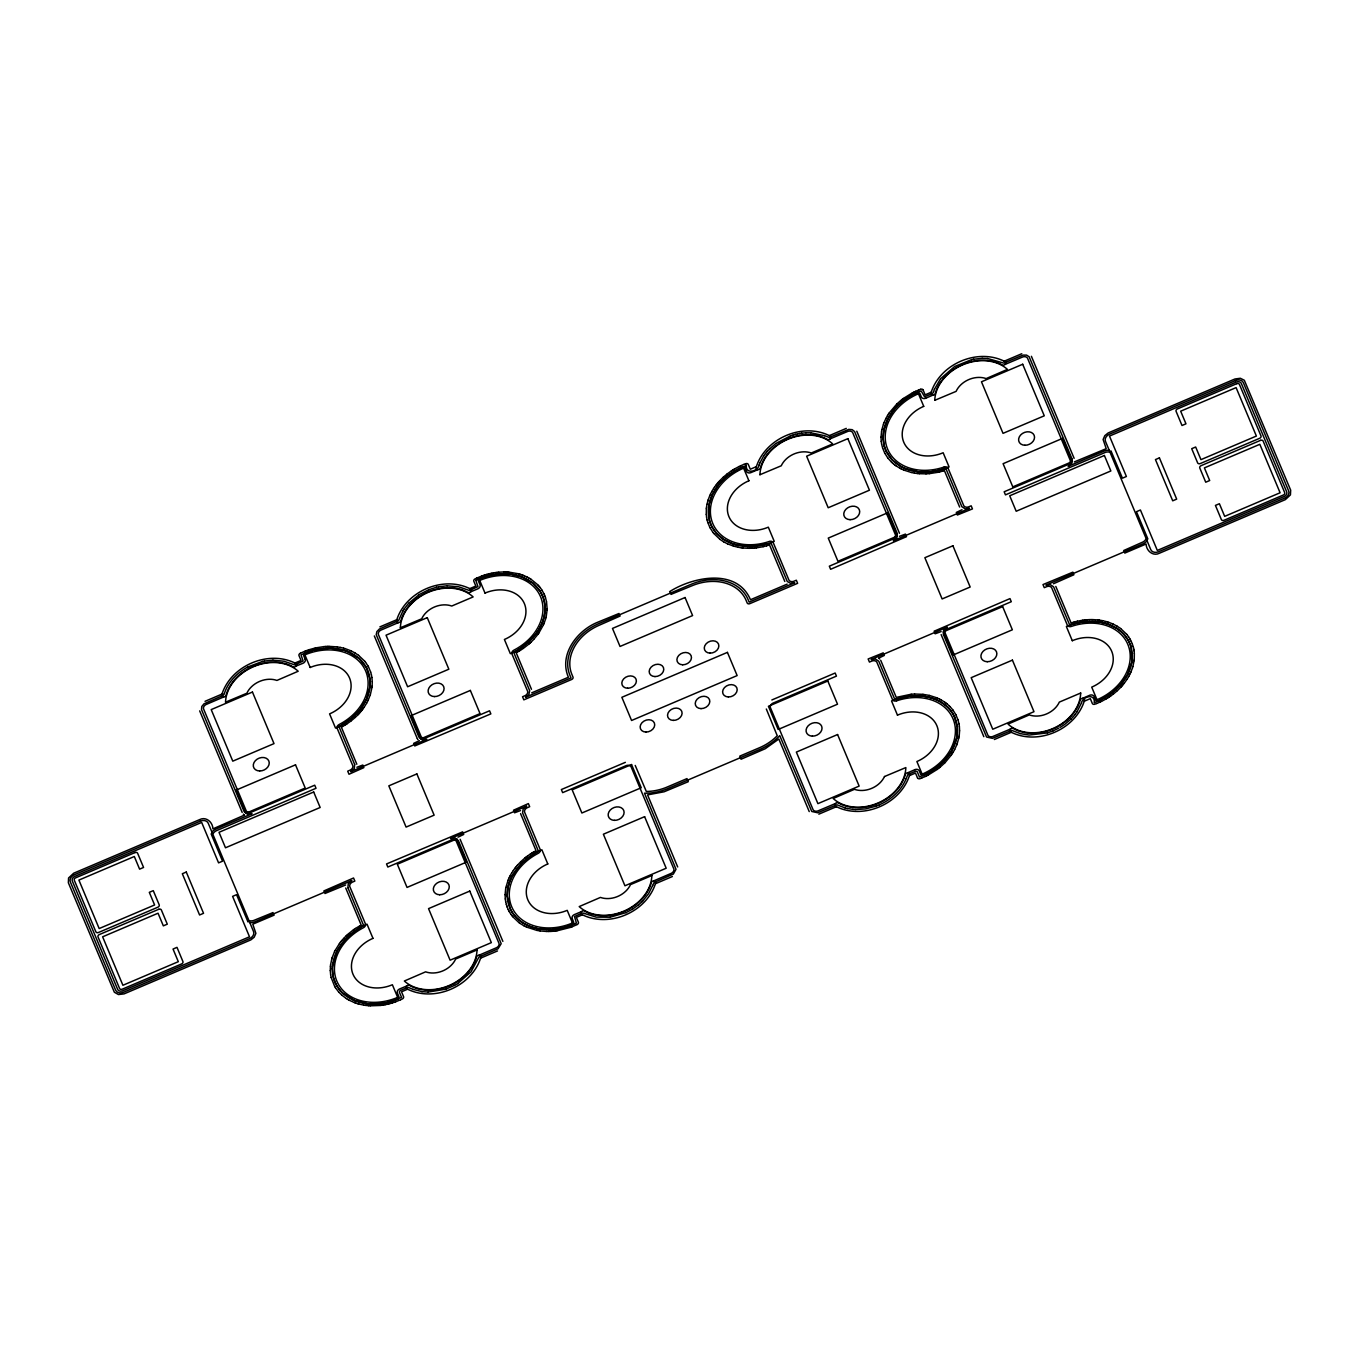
<?xml version="1.0" encoding="UTF-8"?>
<svg xmlns="http://www.w3.org/2000/svg" width="1359" height="1359" viewBox="0 0 1359 1359"><rect width="100%" height="100%" fill="white"/><g stroke="black" fill="none" stroke-linecap="round" stroke-linejoin="round"><path stroke-width="1.5" d="M332.36 968.814L332.496 966.062M370.192 683.441L370.056 686.176M505.106 894.681L505.633 888.99M547.065 610.106L547.116 608.764M881.04 437.088L881.566 431.398M959.573 730.802L959.267 735.049M330.424 966.283L330.288 970.513M372.128 685.955L372.264 681.742M547.065 610.191L546.318 615.899M706.357 508.691L706.272 514.331M1134.255 659.2L1134.34 653.56M330.424 966.215L330.577 964.839M332.496 966.045L337.066 950.875L347.479 937.047M370.056 686.193L366.777 698.662L360.458 709.211M371.975 687.399L372.128 686.04M706.357 508.623L706.51 507.247M1134.102 660.644L1134.255 659.268M330.594 964.771L331.766 959.046M371.958 687.484L370.344 694.653M706.527 507.179L707.003 504.359M708.786 505.701L709.466 520.548M959.063 736.493L959.267 735.117M1131.826 662.19L1131.147 647.343M1134.086 660.712L1132.913 666.437M505.633 888.905L505.888 887.529M507.943 887.495L507.196 895.768M708.803 505.684L712.337 494.642L718.028 485.452M881.566 431.313L881.821 429.937M883.894 429.903L883.129 438.176L884.301 446.143M956.736 737.988L957.314 726.997L954.477 716.771M958.791 737.954L959.046 736.578M1131.826 662.207L1127.613 674.608L1120.546 684.902M545.995 617.343L546.301 615.967M505.905 887.461L508.062 880.309M507.96 887.478L509.523 881.94M707.02 504.274L707.699 501.454M881.838 429.869L883.452 424.161M883.894 429.886L887.835 418.878L893.865 409.806M956.719 738.005L951.283 751.68L942.365 762.841M958.774 738.022L957.161 743.73M545.622 618.787L545.978 617.428M331.783 958.961L332.208 957.602M545.605 618.872L544.161 623.118M707.716 501.369L708.141 500.01M1132.489 667.881L1132.896 666.522M224.337 693.566L223.284 695.349L204.054 703.775L201.795 706.476L201.506 709.534L244.144 811.578L247.304 814.143L252.061 813.701L216.081 829.007A8.613 6.71 -23.6 0 0 212.123 831.912L211.953 832.133M933.565 391.715L932.631 393.43L924.579 396.794L921.147 390.899L913.197 394.348M224.337 693.549C228.142 681.878 237.349 672.586 248.001 666.861M933.565 391.715L934.414 389.337M370.327 694.721L368.085 700.378M332.225 957.517L334.467 951.861M708.158 499.925L709.755 495.695M1132.455 667.965L1130.858 672.195M759.137 464.931C758.339 471.199 745.378 475.021 746.312 465.305M652.643 885.473L654.104 882.484L673.334 874.075L676.018 869.301L644.489 793.163L645.95 793.214A46.614 36.319 -23.6 0 0 667.83 788.577L760.191 749.268A46.614 36.319 -23.6 0 0 778.758 736.697L779.743 735.61L811.765 811.476L817.676 812.767L836.872 804.783L845.009 807.892M1081.475 702.96C1082.257 696.742 1095.269 692.767 1094.301 702.586M759.137 464.931L760.089 462.57M652.643 885.473L648.6 893.61L643.079 900.609M1081.475 702.96L1077.058 711.674M509.523 881.923L511.901 876.47M883.486 424.076L883.996 422.717M956.617 745.174L957.127 743.815M906.198 778.554L907.863 774.528L915.762 771.148L917.206 771.606L919.465 776.991L930.388 771.895M934.431 389.32L940.36 379.059M906.198 778.571C901.374 790.513 891.062 799.653 879.426 804.8M543.566 624.545L544.127 623.203M508.096 880.241L508.657 878.882M884.029 422.649L885.932 418.453M956.583 745.242L954.681 749.438M760.089 462.553L763.554 456.216M543.532 624.63L538.928 632.886M508.691 878.797L509.302 877.455M709.789 495.627L710.4 494.285M1130.212 673.605L1130.824 672.263M368.051 700.446L366.641 703.181M334.501 951.793L335.163 950.451M540.321 626.958C545.503 617.173 546.862 604.925 542.003 594.715M509.336 877.387L509.999 876.045M710.434 494.2L711.861 491.465M1130.178 673.69L1128.768 676.425M335.214 950.383L339.41 943.622M540.304 626.992L538.827 629.642M510.033 875.977L511.545 873.276M511.918 876.453L522.315 862.642L538.266 850.87L522.569 812.835L523.096 809.234L526.731 806.108L450.492 838.554L455.248 838.112L458.391 840.643L501.182 943.656L498.04 948.786L478.912 957.127L470.995 971.889L457.711 983.559M885.983 418.385L887.478 415.684M954.647 749.505L953.135 752.207M366.59 703.266L364.093 707.292M711.895 491.397L713.509 488.713M1128.717 676.493L1127.121 679.177M402.927 610.938L398.561 620.604L379.348 629.047L376.851 631.629L376.239 634.687L418.98 737.173L422.071 739.704L426.879 739.279L350.656 771.725L354.274 768.599L354.665 764.573M402.927 610.938L404.37 608.696M538.81 629.659L537.145 632.258M511.596 873.191L513.294 870.541M887.529 415.599L888.327 414.308M952.285 753.582L953.084 752.291M713.543 488.645L714.392 487.371M888.378 414.24L889.228 412.949M951.385 754.941L952.234 753.65M1127.07 679.245L1124.284 683.186M763.554 456.216L765.525 453.464M1077.058 711.674L1075.088 714.426M404.37 608.679L408.651 603.328M363.142 708.634L364.042 707.359M537.128 632.275L535.293 634.789M537.977 634.228L538.877 632.954M714.443 487.286L716.329 484.704M513.345 870.473L515.231 867.891M889.279 412.881L896.77 404.065M951.334 755.009L945.049 762.637M362.157 709.942L363.091 708.702M537.926 634.296L533.747 639.359M339.461 943.554L340.396 942.297M1147.047 540.729L1146.877 540.95A8.613 6.71 -23.6 0 1 1142.919 543.855L1045.92 585.151L1050.184 584.591L1053.582 586.782L1069.499 624.562L1080.915 622.252M765.542 453.464L767.291 451.341M1075.071 714.426L1073.338 716.55M360.441 709.228L351.369 718.486L339.121 726.963L354.665 764.539M361.12 711.25L362.106 710.01M535.276 634.823L522.196 647.105M340.446 942.229L341.432 941.006M716.38 484.636L717.365 483.413M718.045 485.435L720.066 482.989M515.282 867.823L516.267 866.6M1123.247 684.477L1124.233 683.254M940.802 378.515L954.697 366.471L971.566 359.659M360.033 712.524L361.069 711.318M717.416 483.345L718.452 482.139M341.483 940.938L342.519 939.732M893.882 409.789L895.972 407.377M516.318 866.532L517.354 865.326M1122.16 685.751L1123.197 684.545M767.291 451.341L769.67 448.793M358.912 713.764L359.982 712.575M718.503 482.071L719.574 480.899M720.083 482.972L724.619 478.334M342.57 939.664L343.64 938.474M517.405 865.258L520.837 861.64M1120.529 684.919L1112.189 692.767M1121.039 686.991L1122.109 685.819M1072.863 717.076L1070.943 719.098M408.668 603.328L419.065 594.681M357.757 714.987L358.861 713.832M533.679 639.426L531.369 641.788M719.624 480.831L723.192 477.298M343.691 938.423L346.001 936.062M895.989 407.36L898.248 405.05M1120.988 687.059L1117.421 690.593M643.079 900.609L641.601 902.104M357.689 715.055L355.294 717.365M944.981 762.705L939.986 767.257M769.687 448.793L775.632 443.697M1070.926 719.098L1064.98 724.194M641.601 902.104L638.407 904.941M530.129 642.96L531.318 641.839M896.838 403.997L900.626 400.633M898.265 405.033L905.943 398.731M346.069 935.994L347.258 934.89M347.496 937.031L363.448 925.054L347.887 887.699M520.905 861.589L524.693 858.208M942.348 762.858L930.405 771.895M296.058 666.063A2.327 1.818 -23.6 0 1 292.881 666.776A42.486 33.126 -23.6 0 0 226.07 695.213A2.327 1.818 -23.6 0 1 223.352 697.014A2.327 1.818 -23.6 0 1 221.687 694.993C230.469 665.723 268.589 649.313 295.786 663.464A2.327 1.818 -23.6 0 1 296.058 666.063L302.972 663.277A3.635 2.837 -23.6 0 0 305.248 659.353M470.741 591.811L477.79 588.855A3.635 2.837 -23.6 0 0 480.084 584.948L478.402 581.023L479.727 580.446A49.841 38.833 -23.6 0 1 539.778 595.038A49.841 38.833 -23.6 0 1 514.127 650.027A3.686 2.871 -23.6 0 0 511.918 653.917L527.632 691.306A4.298 3.347 -23.6 0 1 525.237 695.587L522.552 696.742L523.844 699.851L571.663 679.483A2.157 1.682 -23.6 0 0 573.005 677.105L571.935 674.557A44.49 34.671 -23.6 0 1 599.506 625.123L620.129 616.035A4.655 3.635 -23.6 0 1 619.058 613.47L598.164 622.048C577.354 630.151 558.515 654.511 568.402 677.241L531.709 692.852M355.226 717.433L351.335 720.712M528.855 644.098L530.061 643.011M723.26 477.23L727.15 473.951M724.636 478.317L728.424 475.123M830.298 438.787L847.982 431.33A4.298 3.347 -23.6 0 1 852.688 432.604L895.428 534.767A4.298 3.347 -23.6 0 1 893.05 539.047L829.33 566.176L830.621 569.285L906.538 536.652A4.655 3.635 -23.6 0 1 905.468 534.087L899.505 536.312M347.326 934.822L348.533 933.735M1005.133 364.382L1022.817 356.924A4.298 3.347 -23.6 0 1 1027.523 358.181L1070.263 460.361A4.298 3.347 -23.6 0 1 1067.868 464.642L1004.165 491.771L1005.456 494.863L1105.343 452.394A6.455 5.028 -23.6 0 1 1108.366 451.986L1108.553 452.02A2.157 1.682 -23.6 0 0 1110.983 450.899L1122.432 478.181L1126.39 476.499L1109.488 436.069L1236.537 381.964A4.298 3.347 -23.6 0 1 1241.243 383.238L1286.786 492.094A4.298 3.347 -23.6 0 1 1284.391 496.392L1157.324 550.429L1140.422 509.999L1136.464 511.697L1147.879 539.013A2.157 1.682 -23.6 0 0 1145.348 539.982L1145.246 540.135A6.455 5.028 -23.6 0 1 1142.851 542.037L1123.689 550.531A4.655 3.635 -23.6 0 1 1124.759 553.096L1146.079 544.008C1146.266 550.735 1152.976 556.561 1159.295 553.283L1285.308 499.653L1290.438 494.88L1290.676 490.174L1244.317 380.248L1240.359 378.278L1234.94 378.991L1108.163 432.96L1104.816 435.644L1103.117 439.501L1106.209 448.674L1074.34 461.907M406.647 986.022L399.58 988.978A3.635 2.837 -23.6 0 0 397.304 992.902L398.968 996.81L397.66 997.387A49.841 38.833 -23.6 0 1 337.61 982.812A49.841 38.833 -23.6 0 1 363.261 927.806A3.686 2.871 -23.6 0 0 365.469 923.933L349.756 886.544A4.298 3.347 -23.6 0 1 352.151 882.246L354.835 881.091L353.544 877.999L323.867 890.943A4.655 3.635 -23.6 0 1 324.937 893.509L345.679 884.981M581.482 911.617L574.415 914.573A3.635 2.837 -23.6 0 0 572.122 918.497M835.479 803.509L817.795 810.966A4.298 3.347 -23.6 0 1 813.09 809.709L770.349 707.529A4.298 3.347 -23.6 0 1 772.744 703.249L836.448 676.119L835.156 673.028L771.844 699.97M1010.315 729.103L992.631 736.561A4.298 3.347 -23.6 0 1 987.925 735.304L945.184 633.124A4.298 3.347 -23.6 0 1 947.58 628.843L1011.283 601.714L1009.992 598.606L934.075 631.239A4.655 3.635 -23.6 0 1 935.145 633.804L941.107 631.578M1117.37 690.661L1113.48 693.939M528.787 644.166L523.368 648.362M348.6 933.684L352.593 930.49M638.407 904.941L632.547 909.137M900.694 400.565L901.968 399.546M524.761 858.158L526.035 857.138M938.644 768.345L939.918 767.325M351.268 720.763L347.089 723.752M727.218 473.9L731.397 470.893M728.441 475.106L746.278 465.288M902.053 399.495L903.361 398.493M526.12 857.07L527.428 856.085M937.251 769.398L938.559 768.396M1112.172 692.784L1099.21 700.615M1113.395 693.99L1110.66 696.012M903.429 398.442L912.314 392.921M352.677 930.439L354.019 929.471M527.496 856.034L530.299 854.081M937.183 769.449L928.299 774.97M776.227 443.272L790.445 435.882M1064.386 724.619L1060.122 727.388M522.179 647.122L513.94 652.898L529.67 690.644L528.838 694.636L525.508 697.303L571.018 677.937L569.948 675.355A46.614 36.319 -23.6 0 1 598.809 623.594L691.17 584.285A46.614 36.319 -23.6 0 1 748.079 599.557L749.149 602.122L794.692 582.739L790.445 583.3L787.269 581.482L771.3 543.6L766.255 544.161M523.3 648.413L520.446 650.298M905.96 398.714L911.685 395.163M354.087 929.42L355.463 928.486M1109.216 696.997L1110.592 696.063M731.482 470.843L732.875 469.959M345.611 724.704L347.004 723.803M355.548 928.435L359.982 925.751M530.384 854.03L531.777 853.129M1107.738 697.931L1109.131 697.048M419.065 594.664L428.815 589.687M457.694 983.559L454.552 985.377M632.53 909.154L626.091 912.602M732.96 469.908L734.387 469.042M345.526 724.755L342.57 726.487M518.934 651.216L520.361 650.349M531.862 853.078L533.289 852.229M1106.226 698.849L1107.653 697.982M734.472 468.991L739.058 466.528M517.388 652.082L518.849 651.25M533.374 852.178L536.041 850.7L520.565 813.599M1106.141 698.9L1101.554 701.363M475.82 580.395L477.96 586.612L469.484 590.519L458.663 586.799L447.094 585.797M1058.848 728.118L1052.919 730.955M911.702 395.146L913.18 394.365M342.485 726.538L341.347 727.15L356.822 764.234M517.32 652.133L516.182 652.728L531.471 689.285M360.067 925.717L361.205 925.105L345.73 888.022M248.017 666.861L262.338 661.51M454.535 985.377L445.82 989.165M577.184 924.511L577.303 924.46A2.157 1.682 -23.6 0 0 578.407 922.268L576.369 917.376L582.416 914.811M300.322 653.254L300.118 653.373A2.157 1.682 -23.6 0 0 298.98 655.565L301.018 660.457L294.971 663.022M912.399 392.887L913.894 392.122M926.719 775.768L928.214 775.004M300.407 653.22L305.18 651.114M476.771 578.085L474.937 578.968A2.157 1.682 -23.6 0 0 473.798 581.159L475.837 586.052L469.806 588.617M475.99 580.31L477.502 579.597M739.143 466.494L740.655 465.78M913.978 392.088L915.49 391.375M400.616 999.748L402.468 998.865A2.157 1.682 -23.6 0 0 403.572 996.674L401.534 991.798L407.581 989.216M574.704 923.831L576.403 923.033L574.5 916.51L582.467 912.976L584.472 913.452M576.963 924.63L572.19 926.719M925.122 776.516L926.634 775.802M1099.958 702.11L1101.469 701.397M626.091 912.602L610.072 917.223M476.856 578.051L481.681 576.063M477.536 579.58L480.644 578.271M740.74 465.746L743.917 464.387M915.575 391.324L918.752 389.982M400.531 999.782L395.707 1001.77M574.687 923.848L565.157 927.331M925.037 776.567L921.861 777.909M1099.193 700.615L1094.471 702.552M1099.873 702.144L1096.696 703.503M879.426 804.8L876.028 806.159M205.039 701.312L221.942 694.109M379.874 626.89L396.777 619.704M756.334 466.664L750.304 469.246L748.299 464.455A2.157 1.682 -23.6 0 0 745.921 463.64L745.785 463.674M829.364 435.593L846.283 428.391M931.17 392.258L925.139 394.84L923.135 390.05M1004.199 361.188L1021.781 353.731M758.101 469.568L750.932 472.609A3.635 2.837 -23.6 0 1 746.55 471.437L744.953 467.598L743.628 468.142A49.841 38.833 -23.6 0 0 712.082 521.703A49.841 38.833 -23.6 0 0 769.024 541.545M244.535 815.06L212.921 828.871C212.802 822.076 205.99 816.334 199.705 819.579L73.692 873.208L68.562 877.982L68.358 882.755L114.36 992.24L118.454 994.55L124.06 993.888L250.837 939.901L254.184 937.217L255.883 933.361L252.791 924.188L274.127 915.134A4.655 3.635 -23.6 0 1 273.057 912.569L253.657 920.485A6.455 5.028 -23.6 0 1 250.634 920.875L250.447 920.858A2.157 1.682 -23.6 0 0 248.017 921.963L236.568 894.681L232.61 896.362L249.512 936.793L122.463 990.898A4.298 3.347 -23.6 0 1 117.757 989.641L72.214 880.768A4.298 3.347 -23.6 0 1 74.609 876.487L201.676 822.433L218.578 862.863L222.536 861.181L211.121 833.848A2.157 1.682 -23.6 0 0 213.652 832.88L213.754 832.744A6.455 5.028 -23.6 0 1 216.149 830.825L316.018 788.288L314.727 785.196L250.99 812.308A4.298 3.347 -23.6 0 1 246.285 811.034L203.544 708.871A4.298 3.347 -23.6 0 1 205.939 704.591L223.572 697.014M356.873 767.257L362.836 765.032A4.655 3.635 -23.6 0 0 363.906 767.597L349.008 774.256L347.717 771.165L350.401 769.992A4.298 3.347 -23.6 0 0 352.796 765.712L337.185 728.356M419.37 740.655L413.629 743.407A4.655 3.635 -23.6 0 1 414.716 745.972L490.854 713.883L489.563 710.791L425.826 737.886A4.298 3.347 -23.6 0 1 421.12 736.629L378.38 634.466A4.298 3.347 -23.6 0 1 380.758 630.185L398.408 622.609M787.184 584.115L750.491 599.744C736.799 567.535 692.597 576.98 669.596 591.658L669.851 591.844A4.655 3.635 -23.6 0 1 670.938 594.41L691.765 585.865A44.49 34.671 -23.6 0 1 746.125 600.423L747.178 602.971A2.157 1.682 -23.6 0 0 749.794 603.668L797.631 583.317L796.34 580.225L793.639 581.363A4.298 3.347 -23.6 0 1 788.933 580.089L773.288 542.768A3.635 2.837 -23.6 0 0 769.279 541.426M962.019 509.71L956.277 512.462A4.655 3.635 -23.6 0 1 957.348 515.027L972.466 508.912L971.175 505.82L968.474 506.941A4.298 3.347 -23.6 0 1 963.752 505.684L948.123 468.362A3.635 2.837 -23.6 0 0 944.114 467.003M458.017 837.178L463.742 834.426A4.655 3.635 -23.6 0 1 462.672 831.861L386.534 863.95L387.825 867.042L451.562 839.947A4.298 3.347 -23.6 0 1 456.267 841.204L499.008 943.384A4.298 3.347 -23.6 0 1 496.613 947.665L478.98 955.241M520.514 810.576L514.551 812.801A4.655 3.635 -23.6 0 0 513.481 810.236L528.379 803.594L529.67 806.685L526.986 807.841A4.298 3.347 -23.6 0 0 524.591 812.121L540.219 849.545A3.686 2.871 -23.6 0 1 538.096 853.401A49.841 38.833 -23.6 0 0 512.445 908.39A49.841 38.833 -23.6 0 0 572.496 922.982L573.804 922.404L572.173 918.48M878.594 658.181L884.335 655.429A4.655 3.635 -23.6 0 1 883.265 652.864L868.146 658.979L869.437 662.071L872.138 660.95A4.298 3.347 -23.6 0 1 876.861 662.207L892.489 699.528A3.635 2.837 -23.6 0 0 896.515 700.887M1053.429 583.775L1073.95 574.721A4.655 3.635 -23.6 0 1 1072.88 572.156L1042.982 584.574L1044.273 587.666L1046.974 586.544A4.298 3.347 -23.6 0 1 1051.696 587.801L1067.325 625.123A3.635 2.837 -23.6 0 0 1071.334 626.465M884.522 776.516L905.858 767.563A41.942 32.684 -23.6 0 1 877.897 803.033A41.942 32.684 -23.6 0 1 833.186 798.497L854.437 789.324A21.455 16.733 -23.6 0 0 884.488 776.516M907.829 772.727L914.947 769.636M480.61 958.146L497.513 950.943M655.446 883.724L672.348 876.538M836.414 806.702L818.831 814.16M909.443 775.632L915.49 773.05L917.512 777.909M994.346 739.5L1011.249 732.297M1084.278 701.227L1090.309 698.645L1092.347 703.503A2.157 1.682 -23.6 0 0 1094.691 704.251L1096.611 703.537M925.666 398.255L932.801 395.163M1052.902 730.972L1047.398 732.909M428.832 589.687L436.477 587.258M918.837 389.948L920.4 389.353M744.002 464.353L745.581 463.759M480.661 578.255L488.696 575.655M305.282 651.08L308.51 649.891M625.361 762.348L561.369 789.545L562.66 792.637L626.397 765.542A4.298 3.347 -23.6 0 1 631.103 766.799L673.843 868.962A4.298 3.347 -23.6 0 1 671.448 873.259L653.815 880.836M920.213 778.537L921.776 777.943M570.542 927.365L572.105 926.77M876.028 806.176L865.496 808.911L855.643 809.522M920.502 389.32L920.722 389.235A2.157 1.682 -23.6 0 1 923.084 389.948M481.766 576.046L483.345 575.486M944.318 468.753L946.136 469.195L961.866 506.703L965.264 508.895L969.528 508.334L893.288 540.78L896.923 537.654L897.314 533.628L854.59 431.584L852.212 429.665L848.78 429.393L829.177 437.462L824.437 435.661M896.294 699.138L894.477 698.696L878.78 661.238L875.349 658.996L871.119 659.54L947.325 627.111L943.69 630.236L943.299 634.262L986.6 737.054L992.512 738.345L1011.708 730.378L1020.473 733.656L1029.086 735.049L1047.381 732.909M919.992 778.622L919.89 778.656A2.157 1.682 -23.6 0 1 917.529 777.943M570.457 927.399L556.969 930.813M394.042 1002.347L395.622 1001.804M790.445 435.882L793.214 434.982M445.803 989.165L428.204 992.07M483.43 575.452L485.027 574.942M308.595 649.857L315.288 647.988M942.704 469.263L944.301 468.753M943.129 470.91L944.352 470.503L959.641 507.06M896.311 699.138L909.375 696.182L922.319 696.097M392.36 1002.908L393.957 1002.381M485.112 574.908L486.709 574.432M312.23 650.502L300.985 654.8L303.125 661.018L294.784 664.908L283.827 661.204L272.972 660.185M942.687 469.28L937.812 470.571M941.43 471.403L943.044 470.927M766.612 545.808L769.517 544.908L784.822 581.465M1074.018 622.082L1071.096 622.983L1055.807 586.425M390.679 1003.401L392.275 1002.925M793.231 434.982L795.321 434.404M486.811 574.415L488.408 573.974M939.732 471.862L941.345 471.42M312.247 650.485L315.492 649.67M766.238 544.161L749.862 546.522L734.404 544.381M766.51 545.842L763.197 546.675M1074.103 622.048L1077.415 621.216M565.14 927.348L552.026 929.59L539.268 928.961M388.98 1003.859L390.577 1003.418M795.338 434.404L797.444 433.912M488.51 573.957L490.123 573.566M488.713 575.655L500.197 573.838L511.409 574.228M938.033 472.269L939.647 471.879M387.06 1002.585L401.568 997.438L399.308 992.019L400.107 990.592L408.04 987.297L413.102 989.386M387.264 1004.267L388.878 1003.876M436.477 587.258L438.6 586.799M971.583 359.659L973.69 359.218M262.355 661.51L264.461 661.069M937.795 470.588L931.238 471.709M937.948 472.286L929.471 473.628M490.208 573.549L491.822 573.209M763.112 546.692L756.351 547.864M315.373 647.954L323.85 646.629M315.526 649.67L330.237 648.141L344.082 650.282M1077.5 621.199L1082.545 620.265M387.026 1002.585L382.117 1003.486M385.548 1004.624L387.179 1004.284M797.461 433.912L799.568 433.504M438.6 586.799L447.094 585.797M491.924 573.192L493.538 572.886M383.85 1004.947L385.463 1004.658M973.707 359.218L982.183 358.351M264.478 661.069L272.955 660.185M799.585 433.504L801.708 433.181M493.64 572.869L495.254 572.615M1080.932 622.252L1095.575 621.539M382.134 1005.218L383.748 1004.964M495.356 572.598L496.969 572.394M1082.647 620.248L1084.261 620.027M555.253 931.034L556.867 930.83M382.1 1003.503L367.542 1003.791L354.257 1000.462M380.418 1005.439L382.032 1005.235M801.708 433.181L805.955 432.808M610.072 917.223L596.193 917.121L584.472 913.469M931.221 471.709L921.47 472.049M497.054 572.377L498.685 572.207M754.636 548.034L756.25 547.864M1084.363 620.027L1085.977 619.857M911.142 694.262L896.26 697.388L880.717 660.321M553.538 931.221L555.152 931.051M380.316 1005.456L370.243 1005.813M1082.647 698.322L1089.782 695.23A3.635 2.837 -23.6 0 1 1094.063 696.454L1095.677 700.293L1097.002 699.749A49.841 38.833 -23.6 0 0 1128.531 646.188A49.841 38.833 -23.6 0 0 1071.588 626.346M929.386 473.628L926.057 473.849M752.937 548.17L754.551 548.051M498.77 572.207L503.781 571.969M323.935 646.612L325.565 646.493M1086.062 619.84L1087.693 619.721M911.243 694.262L914.556 694.041M551.822 931.357L553.453 931.221M751.221 548.255L752.835 548.17M325.65 646.476L327.264 646.408M1087.778 619.721L1089.391 619.636M550.123 931.425L551.737 931.357M805.955 432.808L810.83 432.808M925.972 473.849L919.347 473.696M749.539 548.289L751.136 548.255M1089.476 619.636L1091.073 619.602M327.349 646.408L328.946 646.374M914.641 694.041L922.914 694.347M548.424 931.476L550.038 931.442M982.2 358.351L987.721 358.538M747.858 548.272L749.438 548.289M503.883 571.969L505.463 571.969M1091.175 619.602L1092.772 619.619M329.048 646.374L337.236 646.901M546.743 931.459L548.34 931.476M428.187 992.07L422.037 991.628M747.756 548.272L742.88 547.966M505.565 571.969L507.145 572.037M1092.857 619.619L1097.732 619.925M546.658 931.459L540.152 930.932M855.626 809.522L852.891 809.352M810.847 432.808L824.42 435.661M921.453 472.049L918.293 471.794M507.23 572.037L508.793 572.139M368.578 1005.694L370.158 1005.796M917.716 473.544L919.262 473.696M1095.592 621.539L1100.246 622.116M508.895 572.139L518.374 573.753M368.493 1005.694L365.316 1005.354M987.738 358.538L1003.74 363.108L1023.004 355.107L1026.572 355.107L1029.137 356.754L1072.132 459.189M852.891 809.352L847.574 808.52M1109.199 450.271L1108.927 450.237A8.613 6.71 -23.6 0 0 1104.103 451.069L1068.123 466.375L1071.758 463.249L1072.149 459.206M918.276 471.794L906.402 469.008M917.614 473.544L914.471 473.102M741.25 547.762L742.795 547.949M1097.834 619.942L1099.363 620.129M922.999 694.347L929.301 695.417M922.336 696.097C935.434 697.354 948.769 704.438 954.46 716.754M249.801 922.591L250.073 922.625A8.613 6.71 -23.6 0 0 254.897 921.793L351.896 880.513L348.278 883.639L347.887 887.682M422.02 991.628L413.119 989.386M741.165 547.745L738.056 547.218M1099.448 620.146L1102.557 620.672M511.426 574.245L521.754 576.828M337.321 646.918L340.43 647.445M540.067 930.932L536.958 930.405M363.702 1005.099L365.231 1005.337M914.386 473.085L911.311 472.473M1100.28 622.116L1107.653 623.968M539.234 928.961C527.241 927.042 515.452 920.043 510.22 908.729M363.617 1005.082L359.014 1004.08M1102.642 620.689L1107.194 621.827M737.971 547.201L733.418 546.063M340.514 647.462L343.538 648.158M536.873 930.388L526.545 927.076M847.557 808.52L845.026 807.892M911.243 472.456L903.871 470.095M929.386 695.434L936.742 697.796M518.458 573.787L519.902 574.194M343.623 648.192L345.067 648.6M357.485 1003.655L358.929 1004.063M1107.262 621.861L1108.672 622.303M732.96 543.923L734.37 544.364M733.35 546.029L727.643 543.889M519.97 574.211L521.38 574.67M345.135 648.617L350.843 650.774M344.116 650.282L348.295 651.776M356.007 1003.18L357.417 1003.621M1108.757 622.337L1112.97 624.002M1107.67 623.985L1116.809 628.351M732.943 543.906L723.803 539.54L716.465 533.306M521.465 574.687L522.841 575.18M354.546 1002.653L355.922 1003.146M906.385 469.008L902.359 467.258M522.926 575.214L524.285 575.757M521.771 576.845L532.915 583.164L540.084 591.216M354.461 1002.619L349.008 1000.139M903.803 470.061L901.102 468.821M936.81 697.83L939.511 699.07M524.353 575.791L527.037 577.014M348.312 651.793L359.133 658.469L366.573 667.932M354.24 1000.462L342.417 992.851M1113.038 624.036L1116.962 626.091M727.575 543.855L723.651 541.816M350.911 650.808L354.835 652.847M526.46 927.042L523.844 925.717M1004.403 361.29C977.223 347.734 939.63 364.076 930.915 393.159A2.327 1.818 -23.6 0 0 932.58 395.163A2.327 1.818 -23.6 0 0 935.298 393.363A42.486 33.126 -23.6 0 1 1002.11 364.925A2.327 1.818 -23.6 0 0 1005.286 364.229A2.327 1.818 -23.6 0 0 1004.997 361.613L1004.437 361.307M901.085 466.596L902.342 467.241M899.777 468.142L901.034 468.787M939.579 699.104L940.836 699.749M527.122 577.048L528.379 577.711M470.01 588.736C442.813 575.163 405.254 591.522 396.522 620.587A2.327 1.818 -23.6 0 0 398.187 622.609A2.327 1.818 -23.6 0 0 400.905 620.808A42.486 33.126 -23.6 0 1 467.717 592.371A2.327 1.818 -23.6 0 0 470.893 591.658A2.327 1.818 -23.6 0 0 470.605 589.059L470.044 588.753M836.21 806.6C863.407 820.157 900.966 803.815 909.698 774.732A2.327 1.818 -23.6 0 0 908.033 772.727A2.327 1.818 -23.6 0 0 905.315 774.528A42.486 33.126 -23.6 0 1 838.503 802.965A2.327 1.818 -23.6 0 0 835.343 803.662A2.327 1.818 -23.6 0 0 835.615 806.278L836.176 806.583M901.068 466.579L892.217 459.903L886.153 451.137M899.709 468.091L896.006 465.814M940.904 699.8L944.607 702.076M528.447 577.745L529.67 578.441M523.776 925.683L520.072 923.407M347.717 999.392L348.94 1000.088M1117.03 626.125L1120.631 628.521M723.583 541.765L719.981 539.37M529.738 578.475L530.927 579.223M354.903 652.898L358.504 655.293M346.46 998.627L347.649 999.358M1116.826 628.351L1120.207 630.814M530.995 579.257L537.62 584.676M346.392 998.576L341.822 995.128M894.817 464.948L895.938 465.763M944.675 702.127L945.796 702.943M878.899 658.368L879.273 658.639A3.584 2.786 -23.6 0 1 879.647 658.979M518.883 922.54L520.004 923.356M244.229 814.873L243.346 814.16M1120.682 628.571L1126.798 634.415M893.678 464.065L894.766 464.914M945.847 702.977L946.934 703.826M719.93 539.319L713.815 533.475M358.555 655.344L364.671 661.17M518.832 922.506L512.717 916.662M1120.224 630.814L1124.148 634.585M892.591 463.13L893.627 464.014M946.985 703.877L949.075 705.729M891.538 462.179L892.523 463.079M341.772 995.077L338.799 992.138M891.487 462.111L887.784 457.966M949.126 705.78L950.094 706.714M342.4 992.834L339.648 989.879M950.145 706.782L952.829 709.925M537.671 584.727L538.589 585.695M1124.165 634.602L1128.072 639.987M716.448 533.306L711.912 526.731M538.64 585.763L539.506 586.765M418.028 739.585L417.366 738.701M338.748 992.087L335.435 987.687M1126.849 634.466L1128.48 636.641M712.948 532.388L713.781 533.424M539.54 586.833L540.372 587.869M364.705 661.238L365.537 662.275M511.85 915.558L512.666 916.612M339.631 989.862L335.979 984.324M887.75 457.915L884.828 453.294M952.88 709.976L955.802 714.596M712.914 532.32L709.993 527.7M540.406 587.92L541.952 590.146M365.571 662.343L367.83 665.74M511.035 914.437L511.816 915.507M1128.514 636.692L1129.958 638.985M511.001 914.369L509.557 912.093M541.986 590.214L543.94 593.781M540.101 591.233L542.003 594.698M334.722 986.498L335.401 987.619M1129.992 639.036L1131.249 641.431M1128.072 640.004L1128.7 641.159M508.878 910.887L509.523 912.025M367.864 665.808L368.493 666.963M334.688 986.43L331.171 977.529M1031.396 356.296L1074.12 458.34M1128.717 641.176L1130.756 646.052M884.794 453.226L882.687 448.198M955.836 714.664L957.925 719.692M711.895 526.714L709.857 521.839M709.959 527.632L707.852 522.603M809.234 811.595L778.826 739.007L765.253 748.724L741.046 759.239L739.755 756.148L759.494 747.739A44.524 34.688 -23.6 0 0 777.246 735.746L766.323 709.007M508.266 909.647L508.844 910.819M417.247 738.515L374.337 635.944M460.14 839.318L502.864 941.362M368.527 667.031L370.633 672.042M366.59 667.948L370.005 679.347M335.962 984.307L333.21 976.866L332.36 968.831M1131.266 641.499L1132.302 643.979M886.136 451.12L884.318 446.16M543.974 593.849L544.5 595.055M510.203 908.712L507.196 895.785M508.249 909.579L507.196 907.099M856.799 431.211L899.471 533.289M983.814 736.68L941.141 634.602M635.214 765.423L646.323 791.465A44.524 34.688 -23.6 0 0 667.235 787.014L686.974 778.605L688.266 781.697L664.109 791.787L647.547 794.896L677.682 866.957M305.214 659.37L303.584 655.446L304.892 654.868A49.841 38.833 -23.6 0 1 364.942 669.443A49.841 38.833 -23.6 0 1 339.291 724.432A3.686 2.871 -23.6 0 0 337.083 728.322M199.688 710.876L242.174 812.41M544.534 595.123L545.01 596.329M1132.336 644.047L1133.168 646.612M545.044 596.397L545.469 597.637M506.754 905.79L507.179 907.031M1130.756 646.069L1131.13 647.326M882.654 448.13L881.651 444.172M957.959 719.76L958.961 723.718M709.483 520.565L709.857 521.822M707.835 522.536L707.105 519.936M545.486 597.705L546.505 601.663M506.346 904.465L506.72 905.723M370.65 672.11L371.381 674.71M1133.185 646.68L1133.508 647.954M506.329 904.398L505.718 901.764M1133.525 648.022L1133.797 649.313M707.088 519.868L706.578 517.201M371.398 674.794L371.907 677.462M331.154 977.461L330.645 974.794M1133.814 649.381L1134.035 650.689M958.978 723.786L959.369 726.487M881.634 444.104L881.244 441.403M546.522 601.748L547.116 608.679M505.701 901.68L505.31 898.995M1134.035 650.757L1134.323 653.475M706.578 517.133L706.289 514.415M371.907 677.529L372.264 681.657M330.645 974.726L330.288 970.581M959.386 726.555L959.573 730.734M881.227 441.335L881.04 437.156M505.293 898.911L505.106 894.749M370.005 679.364L370.192 683.424M896.753 700.768A49.841 38.833 -23.6 0 1 953.712 720.593A49.841 38.833 -23.6 0 1 922.166 774.154L920.841 774.715L919.228 770.859A3.635 2.837 -23.6 0 0 914.93 769.619M943.859 467.122A49.841 38.833 -23.6 0 1 886.917 447.298A49.841 38.833 -23.6 0 1 918.446 393.736L919.771 393.193L921.385 397.032A3.635 2.837 -23.6 0 0 925.683 398.272M225.526 702.178L246.862 693.226A21.455 16.733 -23.6 0 1 276.93 680.434L298.199 671.244A41.942 32.684 -23.6 0 0 253.504 666.708A41.942 32.684 -23.6 0 0 225.526 702.178M400.361 627.773L421.698 618.804A21.455 16.733 -23.6 0 1 451.766 606.029L473.136 596.924A41.942 32.684 -23.6 0 0 428.323 592.303A41.942 32.684 -23.6 0 0 400.361 627.773M477.026 949.941L477.026 950.077A41.942 32.684 -23.6 0 1 449.048 985.53A41.942 32.684 -23.6 0 1 404.353 981.011L425.605 971.838A21.455 16.733 -23.6 0 0 455.656 959.029L477.026 949.941M651.861 875.536L651.861 875.672A41.942 32.684 -23.6 0 1 623.883 911.125A41.942 32.684 -23.6 0 1 579.189 906.589L600.44 897.416A21.455 16.733 -23.6 0 0 630.491 884.624L651.861 875.536M759.919 474.733L781.255 465.78A21.455 16.733 -23.6 0 1 811.323 453.006L832.693 443.9A41.942 32.684 -23.6 0 0 787.897 439.28A41.942 32.684 -23.6 0 0 759.919 474.733M934.754 400.327L956.09 391.375A21.455 16.733 -23.6 0 1 986.158 378.583L1007.427 369.393A41.942 32.684 -23.6 0 0 962.733 364.858A41.942 32.684 -23.6 0 0 934.754 400.327M1080.694 693.022L1080.694 693.158A41.942 32.684 -23.6 0 1 1052.715 728.611A41.942 32.684 -23.6 0 1 1008.021 724.092L1029.273 714.919A21.455 16.733 -23.6 0 0 1059.324 702.11L1080.694 693.022M480.865 957.246C472.066 986.532 433.963 1002.942 406.766 988.774A2.327 1.818 -23.6 0 1 406.494 986.175A2.327 1.818 -23.6 0 1 409.671 985.462A42.486 33.126 -23.6 0 0 476.482 957.042A2.327 1.818 -23.6 0 1 479.2 955.241A2.327 1.818 -23.6 0 1 480.865 957.246M756.267 466.935L756.08 467.564A2.327 1.818 -23.6 0 0 757.744 469.568A2.327 1.818 -23.6 0 0 760.462 467.768A42.486 33.126 -23.6 0 1 827.274 439.348A2.327 1.818 -23.6 0 0 830.451 438.634A2.327 1.818 -23.6 0 0 830.179 436.035C803.169 421.986 765.491 438.023 756.267 466.901M655.701 882.84C646.918 912.127 608.798 928.537 581.601 914.369A2.327 1.818 -23.6 0 1 581.329 911.77A2.327 1.818 -23.6 0 1 584.506 911.057A42.486 33.126 -23.6 0 0 651.318 882.62A2.327 1.818 -23.6 0 1 654.036 880.836A2.327 1.818 -23.6 0 1 655.701 882.84M1084.533 700.327C1075.733 729.613 1037.647 746.023 1010.45 731.855A2.327 1.818 -23.6 0 1 1010.162 729.256A2.327 1.818 -23.6 0 1 1013.338 728.543A42.486 33.126 -23.6 0 0 1080.15 700.123A2.327 1.818 -23.6 0 1 1082.868 698.322A2.327 1.818 -23.6 0 1 1084.533 700.327M252.451 692.054L211.206 709.602L232.78 761.159L274.008 743.611L252.451 692.054M427.27 617.649L386.041 635.197L407.615 686.754L448.844 669.206L427.27 617.649M847.863 438.651L806.634 456.199L828.192 507.756L869.437 490.208L847.863 438.651M1022.698 364.246L981.47 381.794L1003.027 433.351L1044.273 415.803L1022.698 364.246M685.055 597.518L612.484 628.419L620.027 646.459L692.597 615.576L685.055 597.518M295.515 764.828L236.143 790.106L245.843 813.294L305.214 788.033L295.515 764.828M470.35 690.423L410.979 715.683L420.678 738.888L480.05 713.611L470.35 690.423M887.631 512.819L828.26 538.096L837.959 561.301L897.348 536.024L887.631 512.819M1062.466 438.413L1003.095 463.691L1012.795 486.879L1072.183 461.618L1062.466 438.413M200.351 821.125L74.337 874.754A6.455 5.028 -23.6 0 0 70.345 881.923L115.634 990.184A6.455 5.028 -23.6 0 0 123.516 992.291L249.529 938.661A6.455 5.028 -23.6 0 0 253.521 931.493L208.233 823.231A6.455 5.028 -23.6 0 0 200.351 821.125M1235.484 380.571L1109.471 434.2A6.455 5.028 -23.6 0 0 1105.479 441.369L1150.767 549.631A6.455 5.028 -23.6 0 0 1158.649 551.737L1284.663 498.107A6.455 5.028 -23.6 0 0 1288.655 490.939L1243.366 382.677A6.455 5.028 -23.6 0 0 1235.484 380.571M135 852.569L75.628 877.846A2.157 1.682 -23.6 0 0 74.303 880.241L95.86 931.781A2.157 1.682 -23.6 0 0 98.494 932.495L157.865 907.217A2.157 1.682 -23.6 0 0 159.207 904.839L153.278 890.655L149.303 892.336L154.603 904.975L99.173 928.554L78.907 880.088L134.32 856.51L139.603 869.148L143.561 867.45L137.633 853.282A2.157 1.682 -23.6 0 0 135 852.569M1236.792 383.663L1177.404 408.94A2.157 1.682 -23.6 0 0 1176.079 411.318L1182.007 425.503L1185.965 423.821L1180.682 411.182L1236.095 387.604L1256.379 436.052L1200.948 459.648L1195.665 447.009L1191.707 448.691L1197.636 462.875A2.157 1.682 -23.6 0 0 1200.269 463.572L1259.64 438.311A2.157 1.682 -23.6 0 0 1260.982 435.916L1239.408 384.359A2.157 1.682 -23.6 0 0 1236.792 383.663M313.691 792.008L219.02 832.303L225.492 847.778L320.163 807.484L313.691 792.008M1104.391 455.486L1009.72 495.78L1016.192 511.256L1110.864 470.961L1104.391 455.486M186.285 872.053L182.327 873.735L199.586 914.981L203.544 913.299L186.285 872.053M416.873 773.917L388.827 785.842L406.086 827.087L434.133 815.162L416.873 773.917M952.914 545.774L924.867 557.7L942.127 598.945L970.173 587.02L952.914 545.774M1159.414 457.881L1155.456 459.58L1172.715 500.808L1176.673 499.127L1159.414 457.881M727.422 652.371L621.861 697.303L631.578 720.491L737.139 675.576L727.422 652.371M158.731 909.29L99.36 934.55A2.157 1.682 -23.6 0 0 98.018 936.946L119.592 988.503A2.157 1.682 -23.6 0 0 122.208 989.199L181.596 963.939A2.157 1.682 -23.6 0 0 182.921 961.543L176.993 947.359L173.035 949.058L178.318 961.679L122.905 985.275L102.621 936.81L158.052 913.214L163.335 925.853L167.293 924.171L161.364 909.986A2.157 1.682 -23.6 0 0 158.731 909.29M1260.506 440.367L1201.135 465.644A2.157 1.682 -23.6 0 0 1199.793 468.04L1205.722 482.207L1209.697 480.525L1204.397 467.887L1259.827 444.308L1280.093 492.773L1224.68 516.352L1219.397 503.73L1215.439 505.412L1221.367 519.58A2.157 1.682 -23.6 0 0 1224 520.293L1283.372 495.016A2.157 1.682 -23.6 0 0 1284.697 492.637L1263.14 441.08A2.157 1.682 -23.6 0 0 1260.506 440.367M456.709 838.945L397.338 864.222L407.037 887.427L466.409 862.15L456.709 838.945M631.544 764.539L572.156 789.817L581.873 813.005L641.244 787.744L631.544 764.539M827.818 681.012L768.43 706.272L778.146 729.477L837.518 704.2L827.818 681.012M1002.653 606.607L943.265 631.867L952.982 655.072L1012.353 629.795L1002.653 606.607M469.772 891.079L428.544 908.627L450.101 960.184L491.346 942.636L469.772 891.079M644.608 816.674L603.379 834.222L624.936 885.779L666.182 868.231L644.608 816.674M837.586 734.539L796.357 752.088L817.914 803.645L859.143 786.097L837.586 734.539M1012.421 660.134L971.175 677.682L992.749 729.239L1033.978 711.691L1012.421 660.134M1072.302 640.718L1066.373 626.55A51.982 40.515 -23.6 0 1 1129.839 643.571A51.982 40.515 -23.6 0 1 1097.647 701.295L1091.719 687.127A32.259 25.142 -23.6 0 0 1111.696 651.284A32.259 25.142 -23.6 0 0 1072.302 640.718M923.729 406.358L917.801 392.19A51.982 40.515 -23.6 0 0 885.609 449.914A51.982 40.515 -23.6 0 0 949.075 466.935L943.146 452.751A32.259 25.142 -23.6 0 1 903.752 442.202A32.259 25.142 -23.6 0 1 923.729 406.358M897.467 715.14L891.538 700.955A51.982 40.515 -23.6 0 1 955.003 717.977A51.982 40.515 -23.6 0 1 922.812 775.717L916.883 761.533A32.259 25.142 -23.6 0 0 936.861 725.689A32.259 25.142 -23.6 0 0 897.467 715.14M748.911 480.763L742.965 466.596A51.982 40.515 -23.6 0 0 710.774 524.319A51.982 40.515 -23.6 0 0 774.239 541.341L768.311 527.173A32.259 25.142 -23.6 0 1 728.917 516.607A32.259 25.142 -23.6 0 1 748.911 480.763M485.01 593.085L479.081 578.9A51.982 40.515 -23.6 0 1 542.547 595.922A51.982 40.515 -23.6 0 1 510.338 653.662L504.41 639.477A32.259 25.142 -23.6 0 0 524.404 603.651A32.259 25.142 -23.6 0 0 485.01 593.085M547.796 863.95L541.867 849.766A51.982 40.515 -23.6 0 0 509.676 907.506A51.982 40.515 -23.6 0 0 573.141 924.528L567.213 910.343A32.259 25.142 -23.6 0 1 527.819 899.777A32.259 25.142 -23.6 0 1 547.796 863.95M310.175 667.49L304.246 653.305A51.982 40.515 -23.6 0 1 367.711 670.327A51.982 40.515 -23.6 0 1 335.52 728.067L329.574 713.883A32.259 25.142 -23.6 0 0 349.569 678.056A32.259 25.142 -23.6 0 0 310.175 667.49M372.978 938.356L367.032 924.188A51.982 40.515 -23.6 0 0 334.841 981.911A51.982 40.515 -23.6 0 0 398.306 998.933L392.377 984.748A32.259 25.142 -23.6 0 1 352.983 974.199A32.259 25.142 -23.6 0 1 372.978 938.356M627.603 688.232A7.525 5.861 -23.6 0 0 636.029 679.126A7.525 5.861 -23.6 0 0 623.679 678.854A7.525 5.861 -23.6 0 0 627.603 688.232M645.933 732.059A7.525 5.861 -23.6 0 0 654.358 722.937A7.525 5.861 -23.6 0 0 642.009 722.682A7.525 5.861 -23.6 0 0 645.933 732.059M654.97 676.578A7.525 5.861 -23.6 0 0 663.413 667.473A7.525 5.861 -23.6 0 0 651.046 667.201A7.525 5.861 -23.6 0 0 654.97 676.578M673.317 720.406A7.525 5.861 -23.6 0 0 681.742 711.284A7.525 5.861 -23.6 0 0 669.392 711.029A7.525 5.861 -23.6 0 0 673.317 720.406M682.694 664.789A7.525 5.861 -23.6 0 0 691.119 655.684A7.525 5.861 -23.6 0 0 678.77 655.412A7.525 5.861 -23.6 0 0 682.694 664.789M701.023 708.617A7.525 5.861 -23.6 0 0 709.449 699.494A7.525 5.861 -23.6 0 0 697.099 699.239A7.525 5.861 -23.6 0 0 701.023 708.617M710.061 653.135A7.525 5.861 -23.6 0 0 718.503 644.03A7.525 5.861 -23.6 0 0 706.136 643.758A7.525 5.861 -23.6 0 0 710.061 653.135M728.39 696.963A7.525 5.861 -23.6 0 0 736.833 687.841A7.525 5.861 -23.6 0 0 724.483 687.586A7.525 5.861 -23.6 0 0 728.39 696.963M614.472 820.36A8.239 6.421 -23.6 0 0 623.713 810.389A8.239 6.421 -23.6 0 0 610.191 810.1A8.239 6.421 -23.6 0 0 614.472 820.36M439.653 894.766A8.239 6.421 -23.6 0 0 448.878 884.794A8.239 6.421 -23.6 0 0 435.356 884.505A8.239 6.421 -23.6 0 0 439.653 894.766M434.455 696.572A8.239 6.421 -23.6 0 0 443.68 686.584A8.239 6.421 -23.6 0 0 430.157 686.295A8.239 6.421 -23.6 0 0 434.455 696.572M259.62 770.978A8.239 6.421 -23.6 0 0 268.844 760.989A8.239 6.421 -23.6 0 0 255.322 760.7A8.239 6.421 -23.6 0 0 259.62 770.978M812.41 736.136A8.239 6.421 -23.6 0 0 821.634 726.148A8.239 6.421 -23.6 0 0 808.112 725.859A8.239 6.421 -23.6 0 0 812.41 736.136M987.229 661.714A8.239 6.421 -23.6 0 0 996.47 651.742A8.239 6.421 -23.6 0 0 982.948 651.454A8.239 6.421 -23.6 0 0 987.229 661.714M850.088 519.665A8.239 6.421 -23.6 0 0 859.313 509.693A8.239 6.421 -23.6 0 0 845.791 509.404A8.239 6.421 -23.6 0 0 850.088 519.665M1024.924 445.259A8.239 6.421 -23.6 0 0 1034.148 435.288A8.239 6.421 -23.6 0 0 1020.626 434.999A8.239 6.421 -23.6 0 0 1024.924 445.259"/></g></svg>
